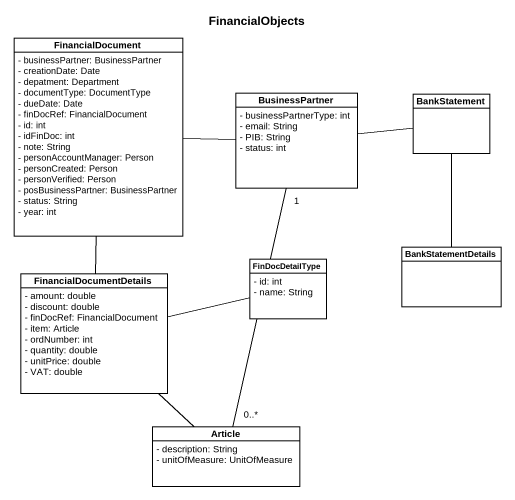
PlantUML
@startuml
title FinancialObjects
hide circle
hide empty members
skinparam classAttributeIconSize 0
class FinancialDocument {
  - businessPartner: BusinessPartner
  - creationDate: Date
  - depatment: Department
  - documentType: DocumentType
  - dueDate: Date
  - finDocRef: FinancialDocument
  - id: int
  - idFinDoc: int
  - note: String
  - personAccountManager: Person
  - personCreated: Person
  - personVerified: Person
  - posBusinessPartner: BusinessPartner
  - status: String
  - year: int
}
class BusinessPartner {
  - businessPartnerType: int
  - email: String
  - PIB: String
  - status: int
}
class BankStatement
class FinDocDetailType {
  - id: int
  - name: String
}
class BankStatementDetails
class FinancialDocumentDetails {
  - amount: double
  - discount: double
  - finDocRef: FinancialDocument
  - item: Article
  - ordNumber: int
  - quantity: double
  - unitPrice: double
  - VAT: double
}
class Article {
  - description: String
  - unitOfMeasure: UnitOfMeasure
}
FinancialDocument -right- BusinessPartner
BusinessPartner "1" -- "0..*" Article
BankStatement -left- BusinessPartner
BankStatement -- BankStatementDetails
FinancialDocumentDetails -up- FinancialDocument
FinancialDocumentDetails -right- FinDocDetailType
Article -up- FinancialDocumentDetails
@enduml
